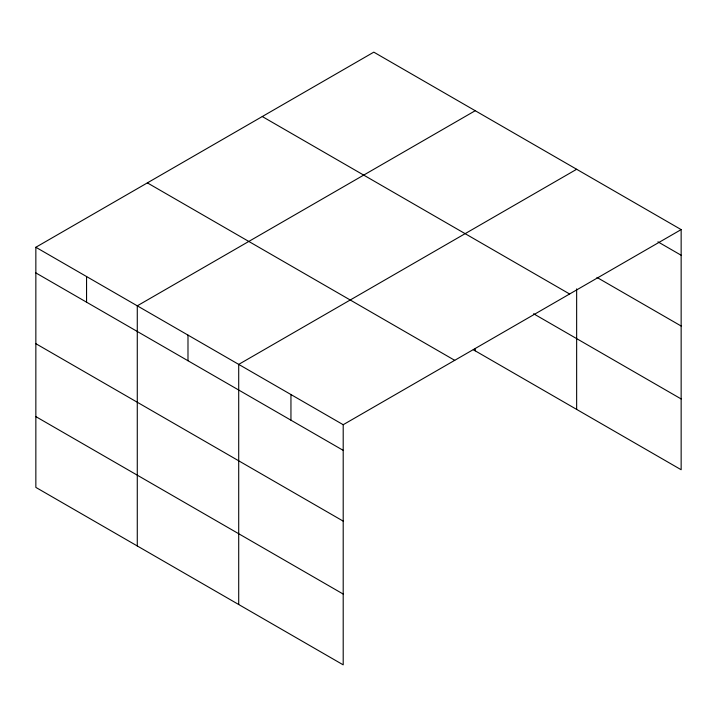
<?xml version="1.0" encoding="UTF-8"?>
<svg xmlns="http://www.w3.org/2000/svg" width="717" height="717" viewBox="0 0 717 717"><rect width="100%" height="100%" fill="white"/><g stroke="black" fill="none" stroke-linecap="round" stroke-linejoin="round"><path stroke-width="1.08" d="M681.15 229.601L373.799 52.153L35.85 247.266L35.85 487.399L343.201 664.847L343.201 424.715L681.15 229.601L681.15 469.734L473.31 349.735M475.228 110.714L137.279 305.827L137.279 545.951M576.647 169.275L238.707 364.388L238.707 604.512M657.928 241.835L681.15 255.243M596.965 277.425L681.15 326.02M262.279 116.539L569.63 293.997M533.591 313.759L681.15 398.948M147.37 182.88L454.721 360.328M35.85 247.266L343.201 424.715M35.85 272.908L343.201 450.357M35.85 343.685L343.201 521.134M35.85 416.613L343.201 594.061M576.647 288.897L576.647 409.398M475.228 348.632L475.228 350.837M290.95 394.547L290.95 420.189M187.988 335.108L187.988 360.741M86.56 276.547L86.56 302.18"/></g></svg>
